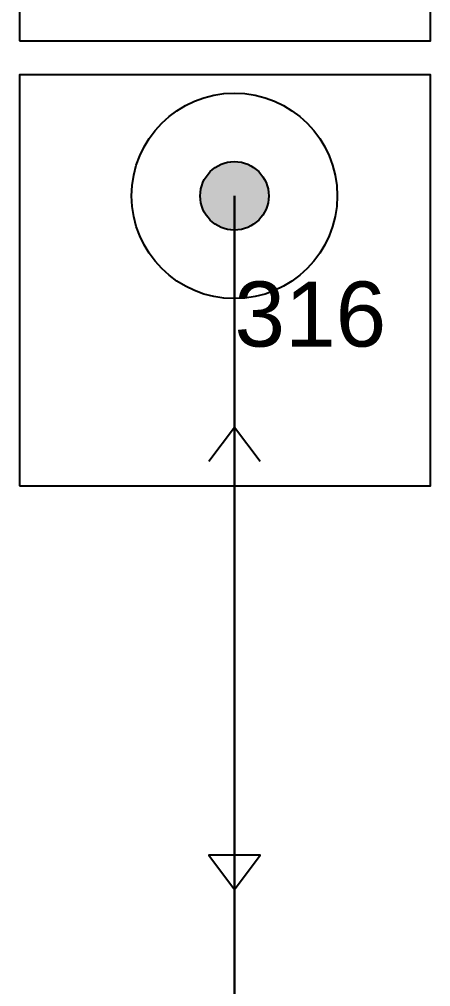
# Model space of a CAD drawing. Header units: millimetres. Extents: x -18594 to 273470, y -238787 to 48452.
# Drawn here: x 67873 to 69073, y -113087 to -110263 of the extents above; entities that cross this region are included whole.
import ezdxf

# ---------------------------------------------------------------- set-up
doc = ezdxf.new("R2010")
doc.units = ezdxf.units.MM
doc.layers.add('AM_BOR', color=4, linetype='Continuous', lineweight=25)
doc.layers.add('Xref AGV layout$0$AM_BOR', color=4, linetype='Continuous', lineweight=25)
for name, color, linetype, true_color in [('Xref AGV layout$0$Ndc8_Activity_HO from manual', 1, 'Continuous', 0xff0000), ('Xref AGV layout$0$Ndc8_Activity_HO from manualID', 1, 'Continuous', 0xff0000), ('Xref AGV layout$0$Ndc8_InFix_HOP', 1, 'Continuous', 0xff0000), ('Xref AGV layout$0$Ndc8_OutFix_HOP', 5, 'Continuous', 0x0000ff), ('Xref AGV layout$0$Ndc8_Point', 7, 'Continuous', 0x000080)]:
    doc.layers.add(name, color=color, linetype=linetype, true_color=true_color)
doc.styles.add('Xref AGV layout$0$Ndc8Style', font='arial.ttf', dxfattribs={"height": 0.2})

# ---------------------------------------------------------------- blocks, each defined once
blk = doc.blocks.new('Xref AGV layout$0$A$C7DF17C8B')
at = {"layer": 'Xref AGV layout$0$AM_BOR'}
for points in [[(0, 1300), (1200, 1300), (1200, 2500), (0, 2500)], [(0, 0), (1200, 0), (1200, 1200), (0, 1200)]]:
    blk.add_lwpolyline(points, close=True, dxfattribs=at)
blk = doc.blocks.new('Xref AGV layout')
at = {"layer": 'Xref AGV layout$0$Ndc8_Point'}
h = blk.add_hatch(color=256, dxfattribs=at)
edge = h.paths.add_edge_path(flags=0)
edge.add_arc((68501, -110778), 100, 0, 360)
at = {"layer": 'Xref AGV layout$0$Ndc8_Activity_HO from manual'}
blk.add_circle((68501, -110778), 300, dxfattribs=at)
at = {"layer": 'Xref AGV layout$0$Ndc8_InFix_HOP'}
for points in [[(68501, -113478), (68501, -110778)], [(68426, -111553), (68501, -111453), (68576, -111553)]]:
    blk.add_lwpolyline(points, dxfattribs=at)
at = {"layer": 'Xref AGV layout$0$Ndc8_OutFix_HOP'}
for points in [[(68501, -110778), (68501, -113478)], [(68501, -112803), (68576, -112703), (68426, -112703), (68501, -112803)]]:
    blk.add_lwpolyline(points, dxfattribs=at)
at = {"layer": 'Xref AGV layout$0$Ndc8_Point'}
blk.add_circle((68501, -110778), 100, dxfattribs=at)
blk.add_blockref('Xref AGV layout$0$A$C7DF17C8B', (67873.4, -111625))
at = {"layer": 'Xref AGV layout$0$Ndc8_Activity_HO from manualID', "style": 'Xref AGV layout$0$Ndc8Style'}
blk.add_text('316', height=190, dxfattribs=at).set_placement((68501, -111218))

msp = doc.modelspace()

# ---------------------------------------------------------------- block references
at = {"layer": 'AM_BOR'}
msp.add_blockref('Xref AGV layout', (0, 0), dxfattribs=at)

doc.saveas('drawing.dxf')
